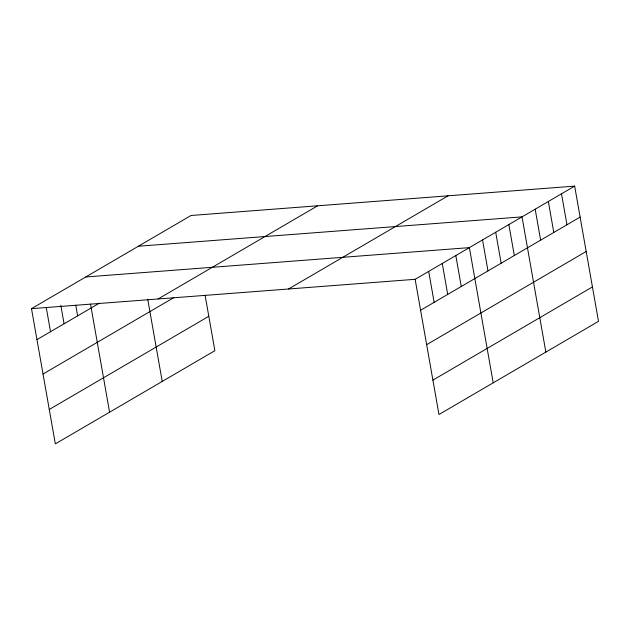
<?xml version="1.0" encoding="UTF-8"?>
<svg xmlns="http://www.w3.org/2000/svg" width="630" height="630" viewBox="0 0 630 630"><rect width="100%" height="100%" fill="white"/><g stroke="black" fill="none" stroke-linecap="round" stroke-linejoin="round"><path stroke-width="0.94" d="M205.089 295.218L214.869 350.69L55.338 443.874L31.5 308.661L191.032 215.484L574.662 186.126L598.5 321.339L438.968 414.516L415.131 279.31L574.662 186.126M36.957 339.625L99.422 303.14M158.099 298.974L317.63 205.797M43.029 374.023L173.762 297.659M49.274 409.469L208.806 316.291M288.532 288.997L448.064 195.82M420.588 310.267L580.12 217.09M426.652 344.673L586.183 251.488M432.904 380.118L592.436 286.933M138.387 246.236L522.018 216.877L545.856 352.091M85.743 276.98L469.374 247.629L493.211 382.835M31.5 308.661L415.131 279.31M561.495 193.82L566.961 224.776M548.336 201.505L553.794 232.462M535.177 209.191L540.635 240.148M508.851 224.564L514.316 255.528M495.692 232.25L501.149 263.214M482.533 239.943L487.99 270.9M455.813 255.552L461.27 286.508M442.252 263.466L447.709 294.43M428.691 271.388L434.149 302.345M147.719 299.171L162.225 381.441M90.515 304.07L109.581 412.193M75.765 305.219L77.64 315.858M60.834 305.4L64.079 323.781M46.258 307.511L50.518 331.703"/></g></svg>
